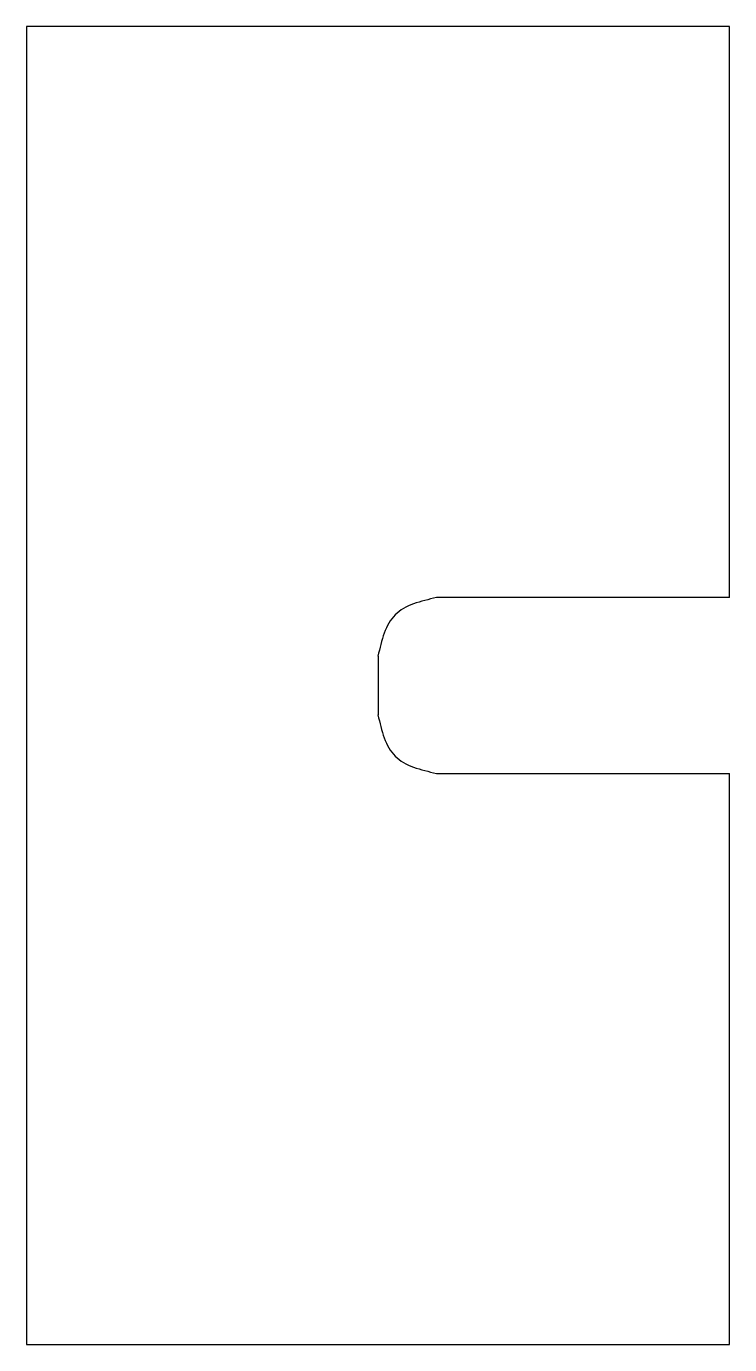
# Model space of a CAD drawing. Extents: x 0 to 24, y 0 to 45.
import ezdxf

# ---------------------------------------------------------------- set-up
doc = ezdxf.new("R2010")
doc.units = 0
doc.layers.add('OUTER_LOOP', color=7, linetype='CONTINUOUS')

msp = doc.modelspace()

# ---------------------------------------------------------------- linework, layer by layer
at = {"layer": 'OUTER_LOOP', "color": 3, "linetype": 'CONTINUOUS'}
for p, q in [((23.999, 44.999), (0, 44.999)), ((23.999, 25.499), (23.999, 44.999)), ((0, 44.999), (0, 0)), ((12, 23.5), (12, 21.499)), ((23.999, 0), (23.999, 19.5)), ((0, 0), (23.999, 0))]:
    msp.add_line(p, q, dxfattribs=at)
for points, knots in [([(13.999, 25.5), (13.999, 25.5), (13.999, 25.5), (13.999, 25.5), (13.863, 25.469), (13.457, 25.375), (12.956, 25.21), (12.574, 24.925), (12.289, 24.543), (12.124, 24.042), (12.029, 23.636), (11.999, 23.5), (11.999, 23.5), (11.999, 23.5), (11.999, 23.5)], [0, 0, 0, 0, 0.000029, 0.000029, 0.000029, 0.125017, 0.374994, 0.499982, 0.62497, 0.874947, 0.999936, 0.999936, 0.999936, 1, 1, 1, 1]), ([(23.999, 25.499), (20.666, 25.499), (17.333, 25.499), (14, 25.499), (14, 25.499), (14, 25.499), (13.999, 25.5)], [0, 0, 0, 0, 0.999983, 0.999983, 0.999983, 1, 1, 1, 1]), ([(11.999, 21.499), (11.999, 21.499), (11.999, 21.499), (11.999, 21.499), (12.029, 21.363), (12.124, 20.957), (12.289, 20.456), (12.574, 20.074), (12.956, 19.789), (13.457, 19.624), (13.863, 19.53), (13.999, 19.499), (13.999, 19.499), (13.999, 19.499), (13.999, 19.499)], [0, 0, 0, 0, 0.000064, 0.000064, 0.000064, 0.125053, 0.37503, 0.500018, 0.625006, 0.874983, 0.999971, 0.999971, 0.999971, 1, 1, 1, 1]), ([(13.999, 19.499), (14, 19.5), (14, 19.5), (14, 19.5), (17.333, 19.5), (20.666, 19.5), (23.999, 19.5)], [0, 0, 0, 0, 0.000017, 0.000017, 0.000017, 1, 1, 1, 1])]:
    msp.add_open_spline(points, degree=3, knots=knots, dxfattribs=at)

doc.saveas('drawing.dxf')
